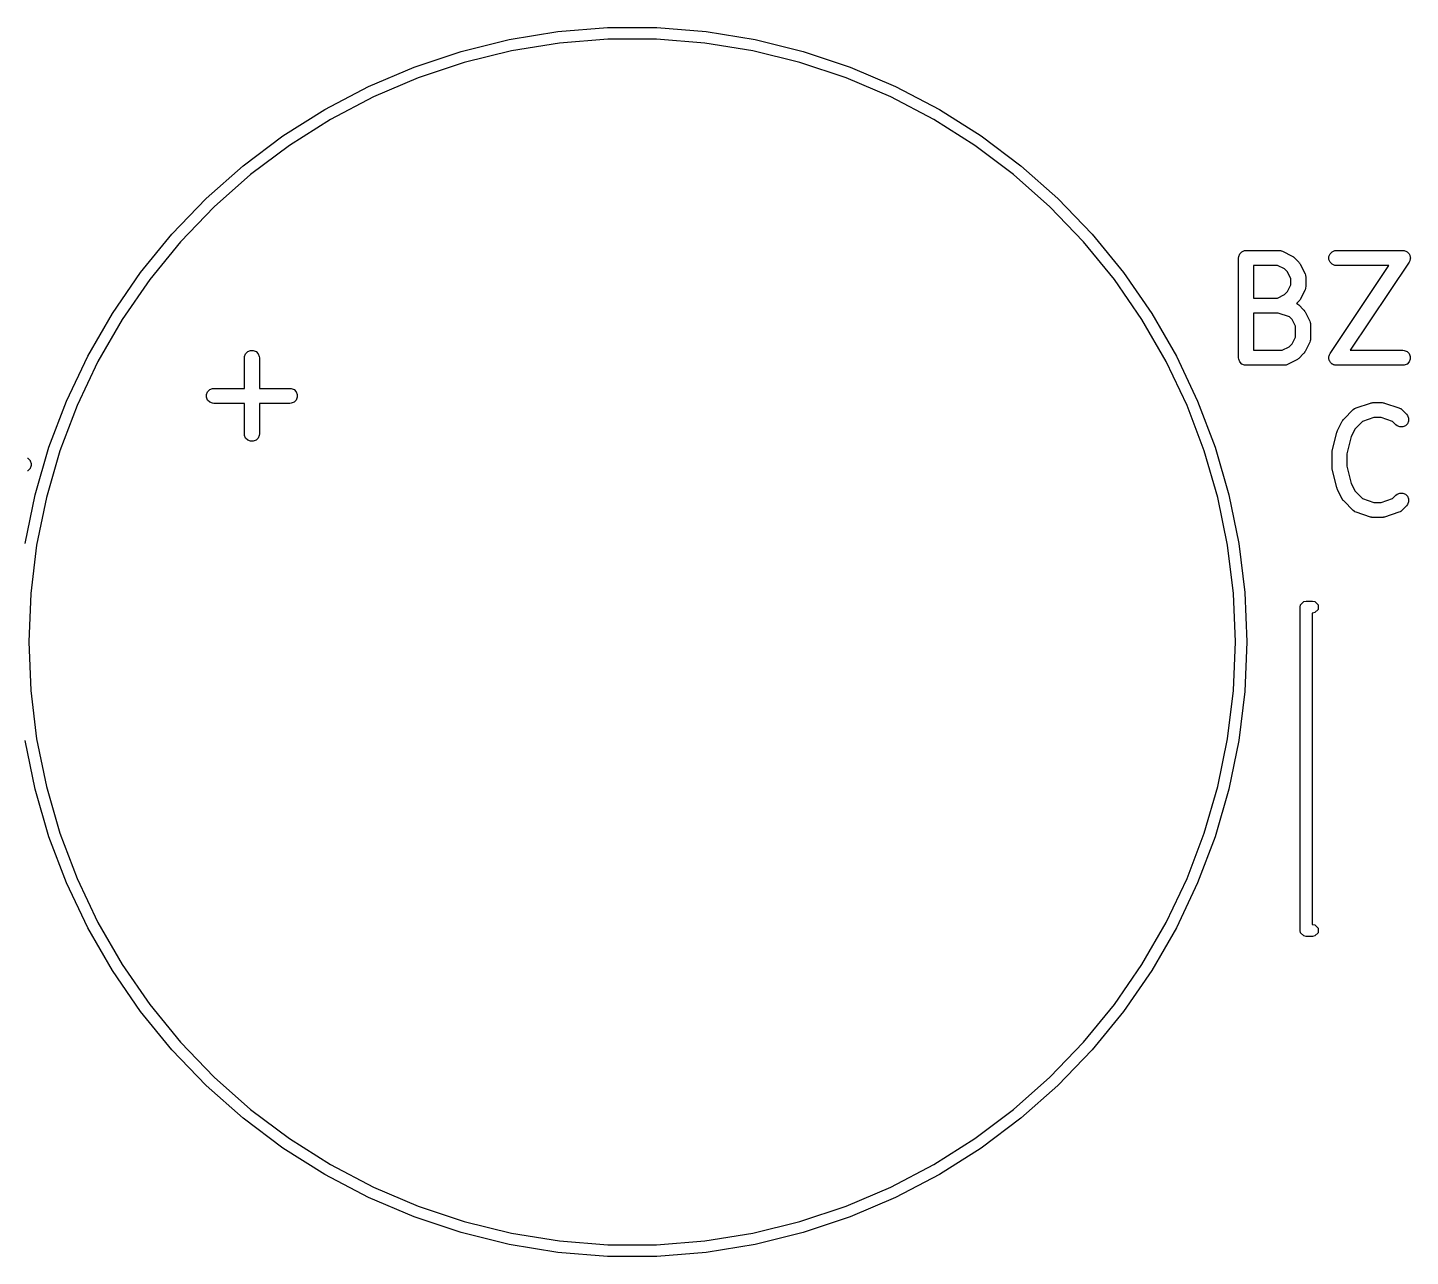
# Model space of a CAD drawing. Extents: x 44.5 to 107.9, y -138.8 to -45.2.
# Drawn here: x 70.14 to 84, y -128.58 to -116.27 of the extents above; entities that cross this region are included whole.
import ezdxf

# ---------------------------------------------------------------- set-up
doc = ezdxf.new("R2010")
doc.units = 0
doc.layers.add('BLACK', color=7, linetype='CONTINUOUS')

msp = doc.modelspace()

# ---------------------------------------------------------------- linework, layer by layer
at = {"layer": 'BLACK', "linetype": 'CONTINUOUS'}
for p, q in [((74.967842, -116.39249), (75.457494, -116.312913)), ((75.457494, -116.312913), (75.951962, -116.272996)), ((75.951962, -116.272996), (76.448038, -116.272996)), ((76.448038, -116.272996), (76.942506, -116.312913)), ((76.942506, -116.312913), (77.432158, -116.39249)), ((74.015634, -116.6683), (74.48618, -116.511208)), ((74.48618, -116.511208), (74.967842, -116.39249)), ((74.990864, -116.505262), (74.518203, -116.621762)), ((75.471368, -116.427172), (74.990864, -116.505262)), ((75.956596, -116.388), (75.471368, -116.427172)), ((76.443404, -116.388), (75.956596, -116.388)), ((76.928632, -116.427172), (76.443404, -116.388)), ((77.409136, -116.505262), (76.928632, -116.427172)), ((77.881797, -116.621762), (77.409136, -116.505262)), ((77.432158, -116.39249), (77.91382, -116.511208)), ((77.91382, -116.511208), (78.384366, -116.6683)), ((74.518203, -116.621762), (74.056448, -116.775918)), ((78.343552, -116.775918), (77.881797, -116.621762)), ((73.559254, -116.862745), (74.015634, -116.6683)), ((74.056448, -116.775918), (73.608595, -116.966731)), ((78.791405, -116.966731), (78.343552, -116.775918)), ((78.384366, -116.6683), (78.840746, -116.862745)), ((73.12, -117.093284), (73.559254, -116.862745)), ((78.840746, -116.862745), (79.28, -117.093284)), ((73.608595, -116.966731), (73.177549, -117.192961)), ((79.222451, -117.192961), (78.791405, -116.966731)), ((72.700721, -117.358419), (73.12, -117.093284)), ((73.177549, -117.192961), (72.766104, -117.453143)), ((79.633896, -117.453143), (79.222451, -117.192961)), ((79.28, -117.093284), (79.699279, -117.358419)), ((72.304136, -117.656433), (72.700721, -117.358419)), ((72.766104, -117.453143), (72.37693, -117.745589)), ((80.02307, -117.745589), (79.633896, -117.453143)), ((79.699279, -117.358419), (80.095864, -117.656433)), ((71.932818, -117.985393), (72.304136, -117.656433)), ((72.37693, -117.745589), (72.012549, -118.068402)), ((80.387451, -118.068402), (80.02307, -117.745589)), ((80.095864, -117.656433), (80.467182, -117.985393)), ((71.589174, -118.343164), (71.932818, -117.985393)), ((80.467182, -117.985393), (80.810826, -118.343164)), ((72.012549, -118.068402), (71.675326, -118.419489)), ((80.724674, -118.419489), (80.387451, -118.068402)), ((71.275433, -118.727428), (71.589174, -118.343164)), ((71.675326, -118.419489), (71.367447, -118.796572)), ((81.032553, -118.796572), (80.724674, -118.419489)), ((80.810826, -118.343164), (81.124567, -118.727428)), ((82.276714, -118.580819), (82.278155, -118.566187)), ((82.276714, -119.580819), (82.276714, -118.580819)), ((82.278155, -118.566187), (82.289354, -118.539151)), ((82.289354, -118.539151), (82.310046, -118.518459)), ((82.310046, -118.518459), (82.337082, -118.50726)), ((82.337082, -118.50726), (82.351714, -118.505819)), ((82.351714, -118.505819), (82.685047, -118.505819)), ((82.685047, -118.505819), (82.699679, -118.50726)), ((82.699679, -118.50726), (82.702168, -118.508291)), ((82.702168, -118.508291), (82.704856, -118.508482)), ((82.704856, -118.508482), (82.718588, -118.513737)), ((82.718588, -118.513737), (82.813826, -118.561356)), ((82.813826, -118.561356), (82.820125, -118.56532)), ((82.820125, -118.56532), (82.821953, -118.566078)), ((82.821953, -118.566078), (82.824009, -118.567766)), ((82.824009, -118.567766), (82.826269, -118.569188)), ((82.826269, -118.569188), (82.827568, -118.570686)), ((82.827568, -118.570686), (82.833318, -118.575405)), ((82.833318, -118.575405), (82.880937, -118.623024)), ((83.182917, -118.566187), (83.194116, -118.539151)), ((83.182917, -118.595451), (83.182917, -118.566187)), ((83.194116, -118.539151), (83.214808, -118.518459)), ((83.214808, -118.518459), (83.241844, -118.50726)), ((83.241844, -118.50726), (83.256476, -118.505819)), ((83.256476, -118.505819), (83.923142, -118.505819)), ((83.923142, -118.505819), (83.937774, -118.50726)), ((83.937774, -118.50726), (83.944562, -118.510072)), ((83.944562, -118.510072), (83.951771, -118.511498)), ((83.951771, -118.511498), (83.957949, -118.515617)), ((83.957949, -118.515617), (83.96481, -118.518459)), ((83.96481, -118.518459), (83.970005, -118.523654)), ((83.970005, -118.523654), (83.97612, -118.527731)), ((83.97612, -118.527731), (83.980251, -118.5339)), ((83.980251, -118.5339), (83.985502, -118.539151)), ((83.985502, -118.539151), (83.988314, -118.54594)), ((83.988314, -118.54594), (83.992403, -118.552046)), ((83.992403, -118.552046), (83.993859, -118.559326)), ((83.993859, -118.559326), (83.996701, -118.566187)), ((83.996701, -118.566187), (83.996701, -118.573535)), ((83.996701, -118.573535), (83.998142, -118.58074)), ((83.998142, -118.58074), (83.996701, -118.588024)), ((83.996701, -118.588024), (83.996701, -118.595451)), ((70.993629, -119.135691), (71.275433, -118.727428)), ((81.124567, -118.727428), (81.406371, -119.135691)), ((82.667342, -118.655819), (82.426714, -118.655819)), ((82.426714, -118.655819), (82.426714, -118.982009)), ((82.735858, -118.690077), (82.667342, -118.655819)), ((82.766265, -118.720484), (82.735858, -118.690077)), ((82.800523, -118.789), (82.766265, -118.720484)), ((82.880937, -118.623024), (82.885655, -118.628773)), ((82.885655, -118.628773), (82.887154, -118.630073)), ((82.887154, -118.630073), (82.888575, -118.632332)), ((82.888575, -118.632332), (82.890264, -118.634389)), ((82.890264, -118.634389), (82.891021, -118.636216)), ((82.891021, -118.636216), (82.894986, -118.642516)), ((82.894986, -118.642516), (82.942605, -118.737754)), ((83.194116, -118.622487), (83.182917, -118.595451)), ((83.194072, -119.539217), (83.783003, -118.655819)), ((83.214808, -118.643179), (83.194116, -118.622487)), ((83.241844, -118.654378), (83.214808, -118.643179)), ((83.256476, -118.655819), (83.241844, -118.654378)), ((83.783003, -118.655819), (83.256476, -118.655819)), ((83.985546, -118.622422), (83.396615, -119.505819)), ((83.992463, -118.609448), (83.985546, -118.622422)), ((83.993888, -118.602239), (83.992463, -118.609448)), ((83.996701, -118.595451), (83.993888, -118.602239)), ((71.367447, -118.796572), (71.090909, -119.197206)), ((81.309091, -119.197206), (81.032553, -118.796572)), ((82.766265, -118.917344), (82.800523, -118.848828)), ((82.800523, -118.848828), (82.800523, -118.789)), ((82.942605, -118.737754), (82.94786, -118.751485)), ((82.94786, -118.751485), (82.948051, -118.754174)), ((82.948051, -118.754174), (82.949082, -118.756663)), ((82.949082, -118.756663), (82.950523, -118.771295)), ((82.950523, -118.866533), (82.949082, -118.881165)), ((82.950523, -118.771295), (82.950523, -118.866533)), ((82.426714, -118.982009), (82.667342, -118.982009)), ((82.667342, -118.982009), (82.735858, -118.947751)), ((82.735858, -118.947751), (82.766265, -118.917344)), ((82.885655, -119.009054), (82.880937, -119.014804)), ((82.887154, -119.007755), (82.885655, -119.009054)), ((82.888575, -119.005495), (82.887154, -119.007755)), ((82.890264, -119.003439), (82.888575, -119.005495)), ((82.891021, -119.001611), (82.890264, -119.003439)), ((82.894986, -118.995312), (82.891021, -119.001611)), ((82.942605, -118.900074), (82.894986, -118.995312)), ((82.94786, -118.886343), (82.942605, -118.900074)), ((82.948051, -118.883653), (82.94786, -118.886343)), ((82.949082, -118.881165), (82.948051, -118.883653)), ((70.745591, -119.565305), (70.993629, -119.135691)), ((81.406371, -119.135691), (81.654409, -119.565305)), ((82.672877, -119.132009), (82.426714, -119.132009)), ((82.426714, -119.132009), (82.426714, -119.505819)), ((82.78739, -119.17018), (82.672877, -119.132009)), ((82.880937, -119.014804), (82.858978, -119.036762)), ((82.858978, -119.036762), (82.865046, -119.039471)), ((82.865046, -119.039471), (82.867081, -119.041236)), ((82.867081, -119.041236), (82.869572, -119.042268)), ((82.869572, -119.042268), (82.880937, -119.051595)), ((82.880937, -119.051595), (82.928556, -119.099214)), ((82.928556, -119.099214), (82.933274, -119.104963)), ((82.933274, -119.104963), (82.934773, -119.106263)), ((82.934773, -119.106263), (82.936194, -119.108522)), ((82.936194, -119.108522), (82.937883, -119.110579)), ((82.937883, -119.110579), (82.93864, -119.112406)), ((82.93864, -119.112406), (82.942605, -119.118706)), ((82.942605, -119.118706), (82.990224, -119.213944)), ((71.090909, -119.197206), (70.847505, -119.618794)), ((81.552495, -119.618794), (81.309091, -119.197206)), ((82.813884, -119.196674), (82.78739, -119.17018)), ((82.848142, -119.26519), (82.813884, -119.196674)), ((82.848142, -119.372637), (82.848142, -119.26519)), ((82.990224, -119.213944), (82.995479, -119.227675)), ((82.995479, -119.227675), (82.99567, -119.230364)), ((82.99567, -119.230364), (82.996701, -119.232853)), ((82.996701, -119.232853), (82.998142, -119.247485)), ((82.998142, -119.247485), (82.998142, -119.390342)), ((82.813883, -119.441153), (82.848142, -119.372637)), ((82.990224, -119.423883), (82.942605, -119.519121)), ((82.995479, -119.410152), (82.990224, -119.423883)), ((82.99567, -119.407462), (82.995479, -119.410152)), ((82.996701, -119.404974), (82.99567, -119.407462)), ((82.998142, -119.390342), (82.996701, -119.404974)), ((72.316441, -119.566282), (72.32764, -119.539246)), ((72.32764, -119.539246), (72.348332, -119.518554)), ((72.348332, -119.518554), (72.375368, -119.507355)), ((72.375368, -119.507355), (72.404632, -119.507355)), ((72.404632, -119.507355), (72.431668, -119.518554)), ((72.431668, -119.518554), (72.45236, -119.539246)), ((72.45236, -119.539246), (72.463559, -119.566282)), ((82.426714, -119.505819), (82.714961, -119.505819)), ((82.714961, -119.505819), (82.783476, -119.471561)), ((82.783476, -119.471561), (82.813883, -119.441153)), ((82.928556, -119.538613), (82.880938, -119.586232)), ((82.933274, -119.532863), (82.928556, -119.538613)), ((82.934773, -119.531564), (82.933274, -119.532863)), ((82.936194, -119.529305), (82.934773, -119.531564)), ((82.937884, -119.527247), (82.936194, -119.529305)), ((82.938641, -119.525417), (82.937884, -119.527247)), ((82.942605, -119.519121), (82.938641, -119.525417)), ((83.182917, -119.566187), (83.185729, -119.559398)), ((83.185729, -119.559398), (83.187155, -119.55219)), ((83.187155, -119.55219), (83.194072, -119.539217)), ((83.396615, -119.505819), (83.923142, -119.505819)), ((83.923142, -119.505819), (83.937774, -119.50726)), ((83.937774, -119.50726), (83.96481, -119.518459)), ((83.96481, -119.518459), (83.985502, -119.539151)), ((83.985502, -119.539151), (83.996701, -119.566187)), ((70.532927, -120.013486), (70.745591, -119.565305)), ((70.847505, -119.618794), (70.638814, -120.0586)), ((72.315, -119.580914), (72.316441, -119.566282)), ((72.315, -119.886866), (72.315, -119.580914)), ((72.463559, -119.566282), (72.465, -119.580914)), ((72.465, -119.580914), (72.465, -119.886866)), ((81.761186, -120.0586), (81.552495, -119.618794)), ((81.654409, -119.565305), (81.867073, -120.013486)), ((82.278155, -119.595451), (82.276714, -119.580819)), ((82.289354, -119.622487), (82.278155, -119.595451)), ((82.310046, -119.643179), (82.289354, -119.622487)), ((82.337082, -119.654378), (82.310046, -119.643179)), ((82.351714, -119.655819), (82.337082, -119.654378)), ((82.732666, -119.655819), (82.351714, -119.655819)), ((82.747298, -119.654378), (82.732666, -119.655819)), ((82.749787, -119.653346), (82.747298, -119.654378)), ((82.752475, -119.653156), (82.749787, -119.653346)), ((82.766207, -119.647901), (82.752475, -119.653156)), ((82.861445, -119.600282), (82.766207, -119.647901)), ((82.867744, -119.596317), (82.861445, -119.600282)), ((82.869572, -119.59556), (82.867744, -119.596317)), ((82.871628, -119.593872), (82.869572, -119.59556)), ((82.873888, -119.59245), (82.871628, -119.593872)), ((82.875188, -119.59095), (82.873888, -119.59245)), ((82.880938, -119.586232), (82.875188, -119.59095)), ((83.181476, -119.580898), (83.182917, -119.573613)), ((83.182917, -119.588102), (83.181476, -119.580898)), ((83.182917, -119.573613), (83.182917, -119.566187)), ((83.182917, -119.595451), (83.182917, -119.588102)), ((83.185758, -119.602311), (83.182917, -119.595451)), ((83.187215, -119.609592), (83.185758, -119.602311)), ((83.191303, -119.615697), (83.187215, -119.609592)), ((83.194116, -119.622487), (83.191303, -119.615697)), ((83.199366, -119.627737), (83.194116, -119.622487)), ((83.203498, -119.633907), (83.199366, -119.627737)), ((83.209612, -119.637983), (83.203498, -119.633907)), ((83.214808, -119.643179), (83.209612, -119.637983)), ((83.221668, -119.64602), (83.214808, -119.643179)), ((83.227847, -119.65014), (83.221668, -119.64602)), ((83.235055, -119.651565), (83.227847, -119.65014)), ((83.241844, -119.654378), (83.235055, -119.651565)), ((83.256476, -119.655819), (83.241844, -119.654378)), ((83.256555, -119.655819), (83.256476, -119.655819)), ((83.923142, -119.655819), (83.256555, -119.655819)), ((83.937774, -119.654378), (83.923142, -119.655819)), ((83.96481, -119.643179), (83.937774, -119.654378)), ((83.985502, -119.622487), (83.96481, -119.643179)), ((83.996701, -119.595451), (83.985502, -119.622487)), ((83.996701, -119.566187), (83.996701, -119.595451)), ((71.935489, -119.947234), (71.946688, -119.920198)), ((71.935489, -119.976498), (71.935489, -119.947234)), ((71.946688, -120.003534), (71.935489, -119.976498)), ((71.946688, -119.920198), (71.96738, -119.899506)), ((71.96738, -119.899506), (71.994416, -119.888307)), ((71.994416, -119.888307), (72.009048, -119.886866)), ((72.009048, -119.886866), (72.315, -119.886866)), ((72.465, -119.886866), (72.770953, -119.886866)), ((72.770953, -119.886866), (72.785585, -119.888307)), ((72.785585, -119.888307), (72.812621, -119.899506)), ((72.812621, -119.899506), (72.833313, -119.920198)), ((72.833313, -119.920198), (72.844512, -119.947234)), ((72.844512, -119.976498), (72.833313, -120.003534)), ((72.844512, -119.947234), (72.844512, -119.976498)), ((70.357016, -120.477325), (70.532927, -120.013486)), ((70.638814, -120.0586), (70.46619, -120.513773)), ((71.96738, -120.024226), (71.946688, -120.003534)), ((71.994416, -120.035425), (71.96738, -120.024226)), ((72.009048, -120.036866), (71.994416, -120.035425)), ((72.315, -120.036866), (72.009048, -120.036866)), ((72.315, -120.342819), (72.315, -120.036866)), ((72.770953, -120.036866), (72.465, -120.036866)), ((72.465, -120.036866), (72.465, -120.342819)), ((72.785585, -120.035425), (72.770953, -120.036866)), ((72.812621, -120.024226), (72.785585, -120.035425)), ((72.833313, -120.003534), (72.812621, -120.024226)), ((81.93381, -120.513773), (81.761186, -120.0586)), ((81.867073, -120.013486), (82.042984, -120.477325)), ((83.330491, -120.194643), (83.425729, -120.099405)), ((83.425729, -120.099405), (83.437094, -120.090077)), ((83.437094, -120.090077), (83.439584, -120.089045)), ((83.439584, -120.089045), (83.441619, -120.087281)), ((83.441619, -120.087281), (83.455045, -120.081287)), ((83.455045, -120.081287), (83.597901, -120.033668)), ((83.597901, -120.033668), (83.605156, -120.032018)), ((83.605156, -120.032018), (83.606987, -120.03126)), ((83.606987, -120.03126), (83.60964, -120.030998)), ((83.60964, -120.030998), (83.612238, -120.030408)), ((83.612238, -120.030408), (83.614212, -120.030548)), ((83.614212, -120.030548), (83.621619, -120.029819)), ((83.621619, -120.029819), (83.716857, -120.029819)), ((83.716857, -120.029819), (83.724262, -120.030548)), ((83.724262, -120.030548), (83.726237, -120.030408)), ((83.726237, -120.030408), (83.728834, -120.030998)), ((83.728834, -120.030998), (83.731489, -120.03126)), ((83.731489, -120.03126), (83.73332, -120.032018)), ((83.73332, -120.032018), (83.740574, -120.033668)), ((83.740574, -120.033668), (83.883431, -120.081287)), ((83.883431, -120.081287), (83.896856, -120.087281)), ((83.896856, -120.087281), (83.898891, -120.089046)), ((83.898891, -120.089046), (83.901382, -120.090078)), ((83.901382, -120.090078), (83.912747, -120.099405)), ((83.912747, -120.099405), (83.960366, -120.147024)), ((83.268823, -120.309373), (83.316442, -120.214135)), ((83.316442, -120.214135), (83.320406, -120.207835)), ((83.320406, -120.207835), (83.321164, -120.206008)), ((83.321164, -120.206008), (83.322852, -120.203951)), ((83.322852, -120.203951), (83.324274, -120.201692)), ((83.324274, -120.201692), (83.325772, -120.200392)), ((83.325772, -120.200392), (83.330491, -120.194643)), ((83.519276, -120.21799), (83.445163, -120.292103)), ((83.633789, -120.179819), (83.519276, -120.21799)), ((83.704687, -120.179819), (83.633789, -120.179819)), ((83.8192, -120.21799), (83.704687, -120.179819)), ((83.8543, -120.25309), (83.8192, -120.21799)), ((83.865665, -120.262417), (83.8543, -120.25309)), ((83.969693, -120.241724), (83.949, -120.262417)), ((83.960366, -120.147024), (83.969693, -120.158389)), ((83.969693, -120.158389), (83.980892, -120.185425)), ((83.980892, -120.214688), (83.969693, -120.241724)), ((83.980892, -120.185425), (83.980892, -120.214688)), ((72.316441, -120.357451), (72.315, -120.342819)), ((72.32764, -120.384487), (72.316441, -120.357451)), ((72.348332, -120.405179), (72.32764, -120.384487)), ((72.45236, -120.384487), (72.431668, -120.405179)), ((72.463559, -120.357451), (72.45236, -120.384487)), ((72.465, -120.342819), (72.463559, -120.357451)), ((83.215525, -120.5152), (83.263144, -120.324724)), ((83.263144, -120.324724), (83.263529, -120.323644)), ((83.263529, -120.323644), (83.263568, -120.323105)), ((83.263568, -120.323105), (83.265905, -120.316997)), ((83.265905, -120.316997), (83.268091, -120.310878)), ((83.268091, -120.310878), (83.268413, -120.310442)), ((83.268413, -120.310442), (83.268823, -120.309373)), ((83.406669, -120.36909), (83.363286, -120.542624)), ((83.445163, -120.292103), (83.406669, -120.36909)), ((83.892701, -120.273616), (83.865665, -120.262417)), ((83.921964, -120.273616), (83.892701, -120.273616)), ((83.949, -120.262417), (83.921964, -120.273616)), ((70.218998, -120.953816), (70.357016, -120.477325)), ((70.46619, -120.513773), (70.330752, -120.98136)), ((72.375368, -120.416378), (72.348332, -120.405179)), ((72.404632, -120.416378), (72.375368, -120.416378)), ((72.431668, -120.405179), (72.404632, -120.416378)), ((82.069248, -120.98136), (81.93381, -120.513773)), ((82.042984, -120.477325), (82.181002, -120.953816)), ((83.213286, -120.53339), (83.213537, -120.530836)), ((83.213286, -120.676247), (83.213286, -120.53339)), ((83.213375, -120.529744), (83.214184, -120.52427)), ((83.213537, -120.530836), (83.213375, -120.529744)), ((83.214184, -120.52427), (83.214727, -120.518758)), ((83.214727, -120.518758), (83.215149, -120.517736)), ((83.215149, -120.517736), (83.215525, -120.5152)), ((70.143177, -120.586608), (70.145668, -120.58764)), ((70.145668, -120.58764), (70.147573, -120.589545)), ((70.147573, -120.589545), (70.149983, -120.59075)), ((70.149983, -120.59075), (70.156146, -120.597855)), ((70.156146, -120.597855), (70.16325, -120.604017)), ((70.16325, -120.604017), (70.164454, -120.606426)), ((70.164454, -120.606426), (70.16636, -120.608332)), ((70.16636, -120.608332), (70.16739, -120.61082)), ((70.16739, -120.61082), (70.169157, -120.612857)), ((70.169157, -120.612857), (70.172131, -120.62178)), ((70.172131, -120.62178), (70.176336, -120.63019)), ((70.176336, -120.66981), (70.172131, -120.678219)), ((70.176336, -120.63019), (70.176526, -120.632876)), ((70.176526, -120.667123), (70.176336, -120.66981)), ((70.176526, -120.632876), (70.177559, -120.635368)), ((70.177559, -120.664632), (70.176526, -120.667123)), ((70.177559, -120.635368), (70.177559, -120.638063)), ((70.177559, -120.638063), (70.178411, -120.64062)), ((70.178411, -120.65938), (70.177559, -120.661936)), ((70.177559, -120.661936), (70.177559, -120.664632)), ((70.178411, -120.64062), (70.177744, -120.65)), ((70.177744, -120.65), (70.178411, -120.65938)), ((83.363286, -120.542624), (83.363286, -120.667013)), ((83.363286, -120.667013), (83.406669, -120.840547)), ((70.145668, -120.71236), (70.143177, -120.713391)), ((70.147573, -120.710454), (70.145668, -120.71236)), ((70.149983, -120.70925), (70.147573, -120.710454)), ((70.156146, -120.702144), (70.149983, -120.70925)), ((70.16325, -120.695983), (70.156146, -120.702144)), ((70.164454, -120.693573), (70.16325, -120.695983)), ((70.16636, -120.691668), (70.164454, -120.693573)), ((70.16739, -120.689179), (70.16636, -120.691668)), ((70.169157, -120.687143), (70.16739, -120.689179)), ((70.172131, -120.678219), (70.169157, -120.687143)), ((83.213537, -120.6788), (83.213286, -120.676247)), ((83.213375, -120.679893), (83.213537, -120.6788)), ((83.214184, -120.685366), (83.213375, -120.679893)), ((83.214727, -120.690879), (83.214184, -120.685366)), ((83.215149, -120.6919), (83.214727, -120.690879)), ((83.215525, -120.694437), (83.215149, -120.6919)), ((83.263144, -120.884913), (83.215525, -120.694437)), ((83.263529, -120.885992), (83.263144, -120.884913)), ((83.263568, -120.886532), (83.263529, -120.885992)), ((83.265895, -120.892613), (83.263568, -120.886532)), ((83.268091, -120.898759), (83.265895, -120.892613)), ((83.268413, -120.899194), (83.268091, -120.898759)), ((83.268823, -120.900264), (83.268413, -120.899194)), ((83.316442, -120.995502), (83.268823, -120.900264)), ((83.406669, -120.840547), (83.445163, -120.917534)), ((83.445163, -120.917534), (83.519276, -120.991648)), ((83.854299, -120.956548), (83.865665, -120.94722)), ((83.865665, -120.94722), (83.892701, -120.936021)), ((83.892701, -120.936021), (83.921964, -120.936021)), ((83.921964, -120.936021), (83.949, -120.947219)), ((83.949, -120.947219), (83.969693, -120.967912)), ((70.11977, -121.439867), (70.218998, -120.953816)), ((70.330752, -120.98136), (70.233378, -121.45833)), ((82.166622, -121.45833), (82.069248, -120.98136)), ((82.181002, -120.953816), (82.28023, -121.439867)), ((83.320405, -121.001798), (83.316442, -120.995502)), ((83.321163, -121.003628), (83.320405, -121.001798)), ((83.322852, -121.005686), (83.321163, -121.003628)), ((83.324274, -121.007945), (83.322852, -121.005686)), ((83.325772, -121.009244), (83.324274, -121.007945)), ((83.330491, -121.014994), (83.325772, -121.009244)), ((83.425729, -121.110233), (83.330491, -121.014994)), ((83.519276, -120.991648), (83.633789, -121.029819)), ((83.633789, -121.029819), (83.704687, -121.029819)), ((83.704687, -121.029819), (83.8192, -120.991647)), ((83.8192, -120.991647), (83.854299, -120.956548)), ((83.960366, -121.062613), (83.912748, -121.110232)), ((83.969694, -121.051247), (83.960366, -121.062613)), ((83.969693, -120.967912), (83.980892, -120.994948)), ((83.980892, -121.024211), (83.969694, -121.051247)), ((83.980892, -120.994948), (83.980892, -121.024211)), ((83.437094, -121.119561), (83.425729, -121.110233)), ((83.439584, -121.120592), (83.437094, -121.119561)), ((83.441619, -121.122357), (83.439584, -121.120592)), ((83.455045, -121.128351), (83.441619, -121.122357)), ((83.597901, -121.17597), (83.455045, -121.128351)), ((83.605156, -121.177619), (83.597901, -121.17597)), ((83.606987, -121.178378), (83.605156, -121.177619)), ((83.60964, -121.178639), (83.606987, -121.178378)), ((83.612238, -121.17923), (83.60964, -121.178639)), ((83.614212, -121.179089), (83.612238, -121.17923)), ((83.621619, -121.179819), (83.614212, -121.179089)), ((83.716857, -121.179819), (83.621619, -121.179819)), ((83.724262, -121.179089), (83.716857, -121.179819)), ((83.726237, -121.17923), (83.724262, -121.179089)), ((83.728834, -121.178639), (83.726237, -121.17923)), ((83.731489, -121.178378), (83.728834, -121.178639)), ((83.73332, -121.177619), (83.731489, -121.178378)), ((83.740574, -121.17597), (83.73332, -121.177619)), ((83.883431, -121.128351), (83.740574, -121.17597)), ((83.896856, -121.122357), (83.883431, -121.128351)), ((83.898891, -121.120591), (83.896856, -121.122357)), ((83.901382, -121.11956), (83.898891, -121.120591)), ((83.912748, -121.110232), (83.901382, -121.11956)), ((70.233378, -121.45833), (70.1747, -121.941587)), ((82.2253, -121.941587), (82.166622, -121.45833)), ((82.28023, -121.439867), (82.340025, -121.932326)), ((70.1747, -121.941587), (70.155098, -122.428)), ((82.244902, -122.428), (82.2253, -121.941587)), ((82.340025, -121.932326), (82.36, -122.428)), ((82.894, -122.078), (82.898567, -122.055039)), ((82.898567, -122.055039), (82.931039, -122.022567)), ((82.931039, -122.022567), (82.954, -122.018)), ((82.954, -122.018), (83.019, -122.018)), ((83.019, -122.018), (83.041961, -122.022567)), ((83.041961, -122.022567), (83.074433, -122.055039)), ((83.074433, -122.055039), (83.074433, -122.100961)), ((82.894, -125.318), (82.894, -122.078)), ((83.019, -122.138), (83.014, -122.138)), ((83.014, -122.138), (83.014, -125.258)), ((83.041961, -122.133433), (83.019, -122.138)), ((83.074433, -122.100961), (83.041961, -122.133433)), ((70.155098, -122.428), (70.1747, -122.914413)), ((82.2253, -122.914413), (82.244902, -122.428)), ((82.36, -122.428), (82.340025, -122.923674)), ((70.1747, -122.914413), (70.233378, -123.39767)), ((82.166622, -123.39767), (82.2253, -122.914413)), ((82.340025, -122.923674), (82.28023, -123.416133)), ((70.218998, -123.902184), (70.11977, -123.416133)), ((70.233378, -123.39767), (70.330752, -123.87464)), ((82.069248, -123.87464), (82.166622, -123.39767)), ((82.28023, -123.416133), (82.181002, -123.902184)), ((70.357016, -124.378675), (70.218998, -123.902184)), ((70.330752, -123.87464), (70.46619, -124.342227)), ((81.93381, -124.342227), (82.069248, -123.87464)), ((82.181002, -123.902184), (82.042984, -124.378675)), ((70.532927, -124.842514), (70.357016, -124.378675)), ((70.46619, -124.342227), (70.638814, -124.7974)), ((81.761186, -124.7974), (81.93381, -124.342227)), ((82.042984, -124.378675), (81.867073, -124.842514)), ((70.638814, -124.7974), (70.847505, -125.237206)), ((81.552495, -125.237206), (81.761186, -124.7974)), ((70.745591, -125.290695), (70.532927, -124.842514)), ((81.867073, -124.842514), (81.654409, -125.290695)), ((70.847505, -125.237206), (71.090909, -125.658794)), ((81.309091, -125.658794), (81.552495, -125.237206)), ((70.993629, -125.720309), (70.745591, -125.290695)), ((81.654409, -125.290695), (81.406371, -125.720309)), ((82.898567, -125.340961), (82.894, -125.318)), ((82.931039, -125.373433), (82.898567, -125.340961)), ((82.954, -125.378), (82.931039, -125.373433)), ((83.019, -125.378), (82.954, -125.378)), ((83.014, -125.258), (83.019, -125.258)), ((83.019, -125.258), (83.041961, -125.262567)), ((83.041961, -125.373433), (83.019, -125.378)), ((83.041961, -125.262567), (83.074433, -125.295039)), ((83.074433, -125.340961), (83.041961, -125.373433)), ((83.074433, -125.295039), (83.074433, -125.340961)), ((71.090909, -125.658794), (71.367447, -126.059428)), ((81.032553, -126.059428), (81.309091, -125.658794)), ((71.275433, -126.128572), (70.993629, -125.720309)), ((81.406371, -125.720309), (81.124567, -126.128572)), ((71.367447, -126.059428), (71.675326, -126.436511)), ((80.724674, -126.436511), (81.032553, -126.059428)), ((71.589174, -126.512836), (71.275433, -126.128572)), ((81.124567, -126.128572), (80.810826, -126.512836)), ((71.675326, -126.436511), (72.012549, -126.787598)), ((80.387451, -126.787598), (80.724674, -126.436511)), ((71.932818, -126.870607), (71.589174, -126.512836)), ((80.810826, -126.512836), (80.467182, -126.870607)), ((72.304136, -127.199567), (71.932818, -126.870607)), ((72.012549, -126.787598), (72.37693, -127.110411)), ((80.02307, -127.110411), (80.387451, -126.787598)), ((80.467182, -126.870607), (80.095864, -127.199567)), ((72.37693, -127.110411), (72.766104, -127.402857)), ((79.633896, -127.402857), (80.02307, -127.110411)), ((72.700721, -127.497581), (72.304136, -127.199567)), ((80.095864, -127.199567), (79.699279, -127.497581)), ((72.766104, -127.402857), (73.177549, -127.663039)), ((79.222451, -127.663039), (79.633896, -127.402857)), ((73.12, -127.762716), (72.700721, -127.497581)), ((79.699279, -127.497581), (79.28, -127.762716)), ((73.177549, -127.663039), (73.608595, -127.889269)), ((78.791405, -127.889269), (79.222451, -127.663039)), ((73.559254, -127.993255), (73.12, -127.762716)), ((79.28, -127.762716), (78.840746, -127.993255)), ((74.015634, -128.1877), (73.559254, -127.993255)), ((73.608595, -127.889269), (74.056448, -128.080082)), ((78.343552, -128.080082), (78.791405, -127.889269)), ((78.840746, -127.993255), (78.384366, -128.1877)), ((74.056448, -128.080082), (74.518203, -128.234238)), ((77.881797, -128.234238), (78.343552, -128.080082)), ((74.48618, -128.344792), (74.015634, -128.1877)), ((74.518203, -128.234238), (74.990864, -128.350738)), ((77.409136, -128.350738), (77.881797, -128.234238)), ((78.384366, -128.1877), (77.91382, -128.344792)), ((74.967842, -128.46351), (74.48618, -128.344792)), ((74.990864, -128.350738), (75.471368, -128.428828)), ((75.471368, -128.428828), (75.956596, -128.468)), ((76.443404, -128.468), (76.928632, -128.428828)), ((76.928632, -128.428828), (77.409136, -128.350738)), ((77.91382, -128.344792), (77.432158, -128.46351)), ((75.457494, -128.543087), (74.967842, -128.46351)), ((75.951962, -128.583004), (75.457494, -128.543087)), ((75.956596, -128.468), (76.443404, -128.468)), ((76.942506, -128.543087), (76.448038, -128.583004)), ((77.432158, -128.46351), (76.942506, -128.543087)), ((76.448038, -128.583004), (75.951962, -128.583004))]:
    msp.add_line(p, q, dxfattribs=at)

doc.saveas('drawing.dxf')
